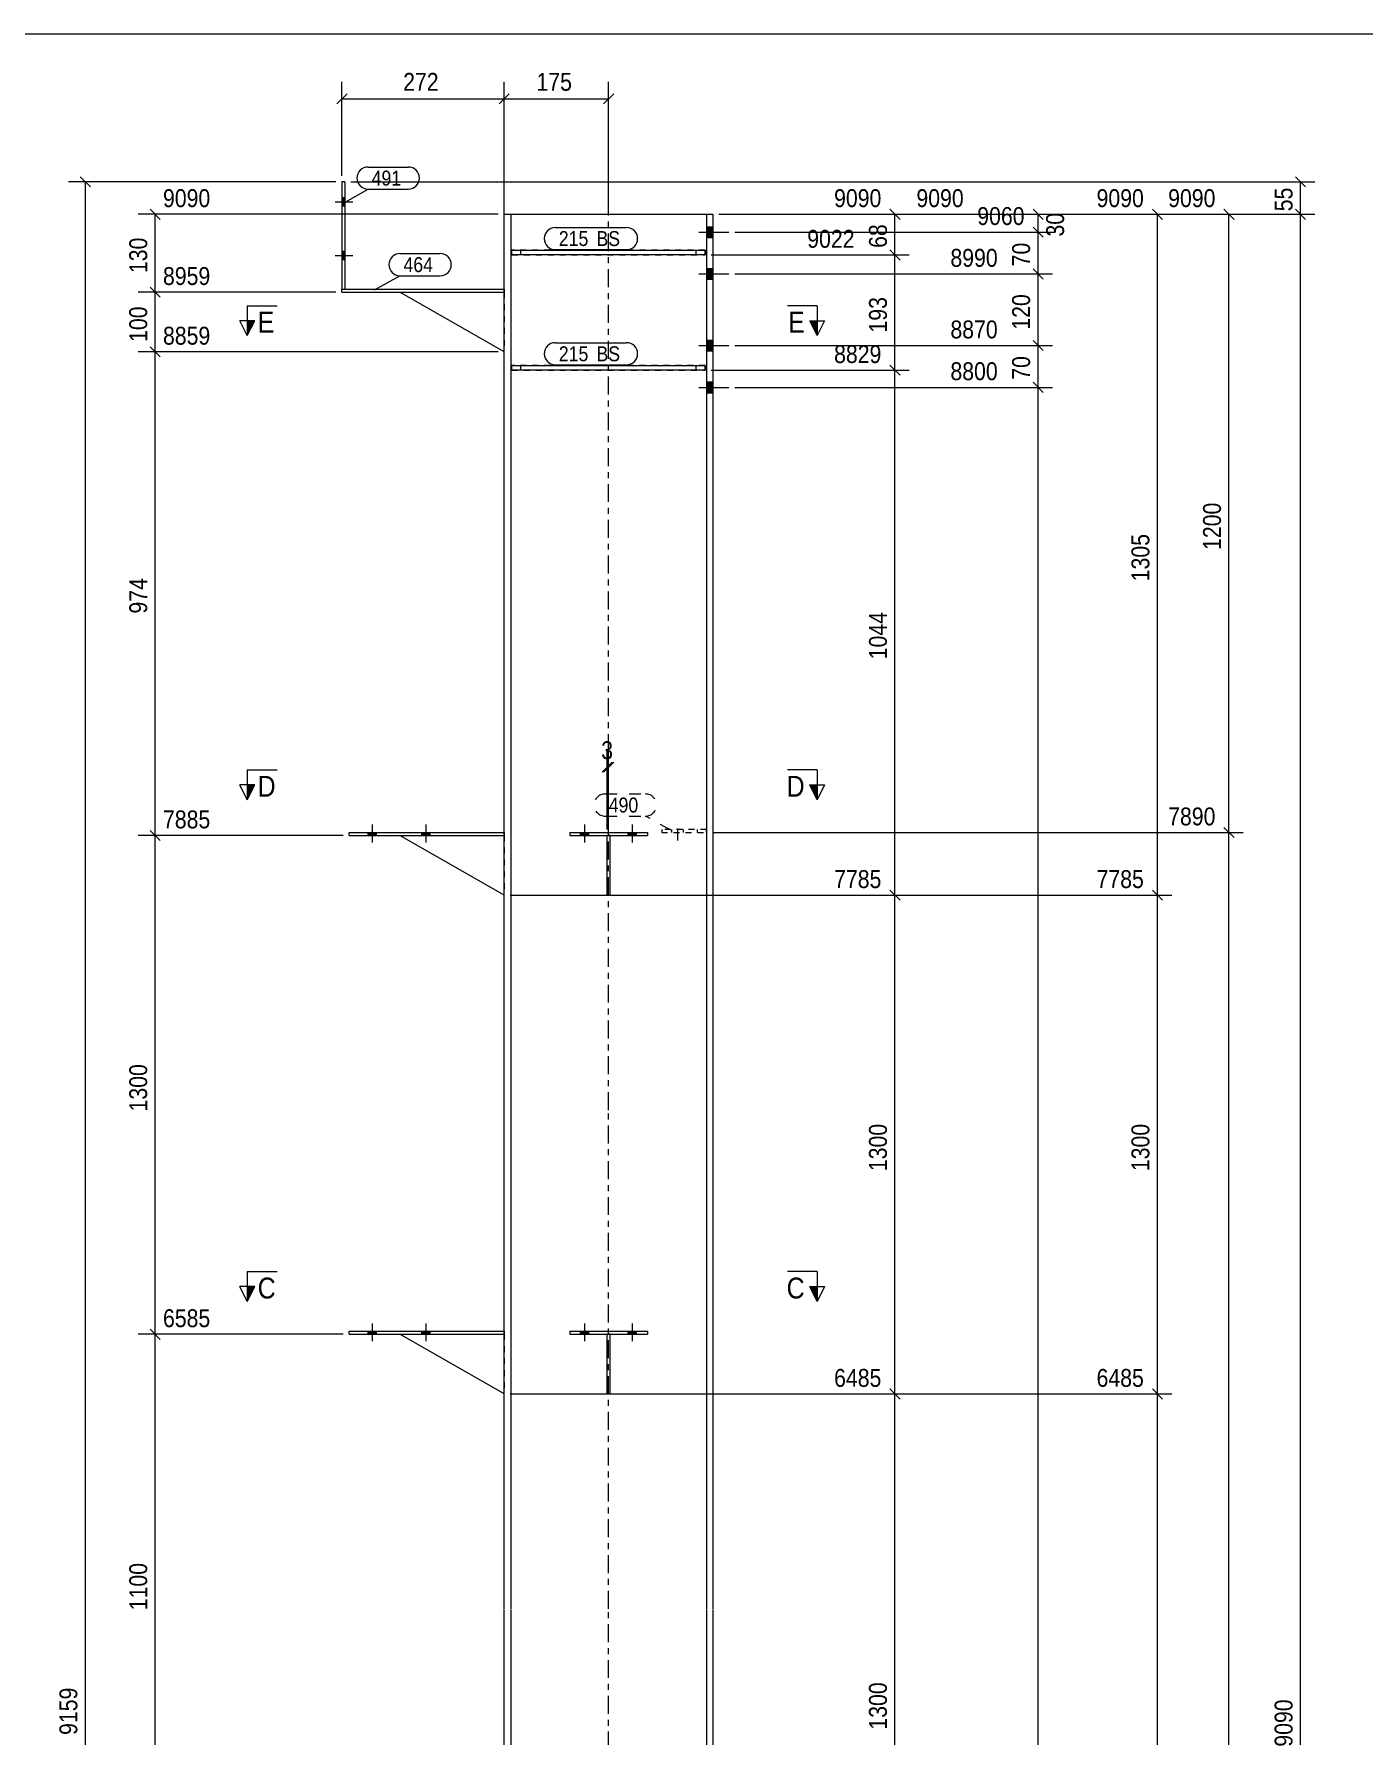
# Model space of a CAD drawing. Header units: millimetres. Extents: x 2 to 825, y 1 to 579.
# Drawn here: x 203 to 426, y 293.8 to 579 of the extents above; entities that cross this region are included whole.
import ezdxf

# ---------------------------------------------------------------- set-up
doc = ezdxf.new("R2010")
doc.units = ezdxf.units.MM
for name, pattern in [('XKITLINE00', [0]), ('XKITLINE01', [4, 1, -1, 1, -1]), ('XKITLINE02', [4, 2, -2]), ('XKITLINE03', [6, 3, -1, 1, -1])]:
    doc.linetypes.add(name, pattern=pattern)
for name, color, linetype, lineweight in [('Bolt', 3, 'Continuous', 0), ('Dimensions', 7, 'Continuous', 0), ('DrawingSheet', 5, 'Continuous', 0), ('Part', 2, 'Continuous', 0), ('PartMark', 7, 'Continuous', 0), ('Section', 6, 'Continuous', 0)]:
    doc.layers.add(name, color=color, linetype=linetype, lineweight=lineweight)
doc.styles.add('ARIAL', font='ARIAL.TTF')

# ---------------------------------------------------------------- blocks, each defined once
blk = doc.blocks.new('*A7')
at = {"layer": 'Bolt'}
for points in [[(316.83, 544.9), (315.73, 544.9), (315.73, 546.7), (316.83, 546.7)], [(316.83, 544.9), (315.73, 544.9), (315.73, 546.7), (316.83, 546.7)], [(316.83, 537.9), (315.73, 537.9), (315.73, 539.7), (316.83, 539.7)], [(316.83, 537.9), (315.73, 537.9), (315.73, 539.7), (316.83, 539.7)], [(316.83, 525.9), (315.73, 525.9), (315.73, 527.7), (316.83, 527.7)], [(316.83, 525.9), (315.73, 525.9), (315.73, 527.7), (316.83, 527.7)], [(316.83, 518.9), (315.73, 518.9), (315.73, 520.7), (316.83, 520.7)], [(316.83, 518.9), (315.73, 518.9), (315.73, 520.7), (316.83, 520.7)]]:
    blk.add_hatch(color=3, dxfattribs=at).paths.add_polyline_path(points, flags=17)
at = {"layer": 'Bolt', "color": 3, "linetype": 'XKITLINE00', "lineweight": 0}
for p, q in [((314.48, 545.8), (319.48, 545.8)), ((314.48, 545.8), (319.48, 545.8)), ((315.73, 546.7), (316.83, 546.7)), ((315.73, 546.7), (316.83, 546.7)), ((315.73, 544.9), (316.83, 544.9)), ((315.73, 544.9), (316.83, 544.9)), ((315.73, 539.7), (316.83, 539.7)), ((315.73, 539.7), (316.83, 539.7)), ((314.48, 538.8), (319.48, 538.8)), ((314.48, 538.8), (319.48, 538.8)), ((315.73, 537.9), (316.83, 537.9)), ((315.73, 537.9), (316.83, 537.9)), ((315.73, 527.7), (316.83, 527.7)), ((315.73, 527.7), (316.83, 527.7)), ((314.48, 526.8), (319.48, 526.8)), ((314.48, 526.8), (319.48, 526.8)), ((315.73, 525.9), (316.83, 525.9)), ((315.73, 525.9), (316.83, 525.9)), ((314.48, 519.8), (319.48, 519.8)), ((314.48, 519.8), (319.48, 519.8)), ((315.73, 520.7), (316.83, 520.7)), ((315.73, 520.7), (316.83, 520.7)), ((315.73, 518.9), (316.83, 518.9)), ((315.73, 518.9), (316.83, 518.9))]:
    blk.add_line(p, q, dxfattribs=at)
blk = doc.blocks.new('*A8')
at = {"layer": 'Bolt'}
for points in [[(296.03, 445.2), (296.03, 444.7), (294.63, 444.7), (294.63, 445.2)], [(296.03, 445.2), (296.03, 444.7), (294.63, 444.7), (294.63, 445.2)], [(304.03, 445.2), (304.03, 444.7), (302.63, 444.7), (302.63, 445.2)], [(304.03, 445.2), (304.03, 444.7), (302.63, 444.7), (302.63, 445.2)]]:
    blk.add_hatch(color=3, dxfattribs=at).paths.add_polyline_path(points, flags=17)
at = {"layer": 'Bolt', "color": 3, "linetype": 'XKITLINE00', "lineweight": 0}
for p, q in [((294.63, 444.7), (294.63, 445.2)), ((294.63, 444.7), (294.63, 445.2)), ((295.33, 443.54), (295.33, 446.54)), ((295.33, 443.54), (295.33, 446.54)), ((296.03, 444.7), (296.03, 445.2)), ((296.03, 444.7), (296.03, 445.2)), ((302.63, 444.7), (302.63, 445.2)), ((302.63, 444.7), (302.63, 445.2)), ((303.33, 443.54), (303.33, 446.54)), ((303.33, 443.54), (303.33, 446.54)), ((304.03, 444.7), (304.03, 445.2)), ((304.03, 444.7), (304.03, 445.2))]:
    blk.add_line(p, q, dxfattribs=at)
blk = doc.blocks.new('*A9')
at = {"layer": 'Bolt'}
for points in [[(296.03, 361.62), (296.03, 361.12), (294.63, 361.12), (294.63, 361.62)], [(296.03, 361.62), (296.03, 361.12), (294.63, 361.12), (294.63, 361.62)], [(304.03, 361.62), (304.03, 361.12), (302.63, 361.12), (302.63, 361.62)], [(304.03, 361.62), (304.03, 361.12), (302.63, 361.12), (302.63, 361.62)]]:
    blk.add_hatch(color=3, dxfattribs=at).paths.add_polyline_path(points, flags=17)
at = {"layer": 'Bolt', "color": 3, "linetype": 'XKITLINE00', "lineweight": 0}
for p, q in [((295.33, 359.96), (295.33, 362.96)), ((295.33, 359.96), (295.33, 362.96)), ((303.33, 359.96), (303.33, 362.96)), ((303.33, 359.96), (303.33, 362.96)), ((294.63, 361.12), (294.63, 361.62)), ((294.63, 361.12), (294.63, 361.62)), ((296.03, 361.12), (296.03, 361.62)), ((296.03, 361.12), (296.03, 361.62)), ((302.63, 361.12), (302.63, 361.62)), ((302.63, 361.12), (302.63, 361.62)), ((304.03, 361.12), (304.03, 361.62)), ((304.03, 361.12), (304.03, 361.62))]:
    blk.add_line(p, q, dxfattribs=at)
blk = doc.blocks.new('*A12')
at = {"layer": 'Bolt'}
for points in [[(254.63, 551.55), (255.13, 551.55), (255.13, 550.15), (254.63, 550.15)], [(254.63, 551.55), (255.13, 551.55), (255.13, 550.15), (254.63, 550.15)], [(254.63, 542.55), (255.13, 542.55), (255.13, 541.15), (254.63, 541.15)], [(254.63, 542.55), (255.13, 542.55), (255.13, 541.15), (254.63, 541.15)]]:
    blk.add_hatch(color=3, dxfattribs=at).paths.add_polyline_path(points, flags=17)
at = {"layer": 'Bolt', "color": 3, "linetype": 'XKITLINE00', "lineweight": 0}
for p, q in [((256.47, 550.85), (253.47, 550.85)), ((256.47, 550.85), (253.47, 550.85)), ((255.13, 551.55), (254.63, 551.55)), ((255.13, 551.55), (254.63, 551.55)), ((255.13, 550.15), (254.63, 550.15)), ((255.13, 550.15), (254.63, 550.15)), ((256.47, 541.85), (253.47, 541.85)), ((256.47, 541.85), (253.47, 541.85)), ((255.13, 542.55), (254.63, 542.55)), ((255.13, 542.55), (254.63, 542.55)), ((255.13, 541.15), (254.63, 541.15)), ((255.13, 541.15), (254.63, 541.15))]:
    blk.add_line(p, q, dxfattribs=at)
blk = doc.blocks.new('*A14')
at = {"layer": 'Bolt'}
for points in [[(259.03, 361.12), (259.03, 361.62), (260.43, 361.62), (260.43, 361.12)], [(259.03, 361.12), (259.03, 361.62), (260.43, 361.62), (260.43, 361.12)], [(268.03, 361.12), (268.03, 361.62), (269.43, 361.62), (269.43, 361.12)], [(268.03, 361.12), (268.03, 361.62), (269.43, 361.62), (269.43, 361.12)]]:
    blk.add_hatch(color=3, dxfattribs=at).paths.add_polyline_path(points, flags=17)
at = {"layer": 'Bolt', "color": 3, "linetype": 'XKITLINE00', "lineweight": 0}
for p, q in [((259.73, 359.96), (259.73, 362.96)), ((259.73, 359.96), (259.73, 362.96)), ((268.73, 359.96), (268.73, 362.96)), ((268.73, 359.96), (268.73, 362.96)), ((259.03, 361.12), (259.03, 361.62)), ((259.03, 361.12), (259.03, 361.62)), ((260.43, 361.12), (260.43, 361.62)), ((260.43, 361.12), (260.43, 361.62)), ((268.03, 361.12), (268.03, 361.62)), ((268.03, 361.12), (268.03, 361.62)), ((269.43, 361.12), (269.43, 361.62)), ((269.43, 361.12), (269.43, 361.62))]:
    blk.add_line(p, q, dxfattribs=at)
blk = doc.blocks.new('*A15')
at = {"layer": 'Bolt', "color": 3, "linetype": 'XKITLINE02', "lineweight": 0}
for p, q in [((309.95, 445.2), (309.95, 445.7)), ((310.93, 443.85), (310.93, 446.85)), ((311.91, 445.2), (311.91, 445.7))]:
    blk.add_line(p, q, dxfattribs=at)
blk = doc.blocks.new('*A16')
at = {"layer": 'Bolt'}
for points in [[(259.03, 444.7), (259.03, 445.2), (260.43, 445.2), (260.43, 444.7)], [(259.03, 444.7), (259.03, 445.2), (260.43, 445.2), (260.43, 444.7)], [(268.03, 444.7), (268.03, 445.2), (269.43, 445.2), (269.43, 444.7)], [(268.03, 444.7), (268.03, 445.2), (269.43, 445.2), (269.43, 444.7)]]:
    blk.add_hatch(color=3, dxfattribs=at).paths.add_polyline_path(points, flags=17)
at = {"layer": 'Bolt', "color": 3, "linetype": 'XKITLINE00', "lineweight": 0}
for p, q in [((259.03, 444.7), (259.03, 445.2)), ((259.03, 444.7), (259.03, 445.2)), ((259.73, 443.54), (259.73, 446.54)), ((259.73, 443.54), (259.73, 446.54)), ((260.43, 444.7), (260.43, 445.2)), ((260.43, 444.7), (260.43, 445.2)), ((268.03, 444.7), (268.03, 445.2)), ((268.03, 444.7), (268.03, 445.2)), ((268.73, 443.54), (268.73, 446.54)), ((268.73, 443.54), (268.73, 446.54)), ((269.43, 444.7), (269.43, 445.2)), ((269.43, 444.7), (269.43, 445.2))]:
    blk.add_line(p, q, dxfattribs=at)
blk = doc.blocks.new('*A18')
at = {"layer": 'Part', "color": 7, "linetype": 'XKITLINE03', "lineweight": 0}
for p, q in [((299.33, 482.6), (299.33, 558.8)), ((299.33, 398.7), (299.33, 482.5)), ((299.33, 315.12), (299.33, 398.6)), ((299.33, 81.54), (299.33, 315.02))]:
    blk.add_line(p, q, dxfattribs=at)
at = {"layer": 'Part', "color": 2, "linetype": 'XKITLINE00', "lineweight": 0}
for p, q in [((281.83, 482.6), (281.83, 548.8)), ((281.83, 548.8), (316.83, 548.8)), ((282.93, 548.8), (282.93, 482.6)), ((315.73, 548.8), (315.73, 482.6)), ((316.83, 548.8), (316.83, 482.6)), ((281.83, 398.7), (281.83, 482.5)), ((282.93, 482.5), (282.93, 398.7)), ((315.73, 482.5), (315.73, 398.7)), ((316.83, 482.5), (316.83, 398.7)), ((281.83, 315.12), (281.83, 398.6)), ((282.93, 398.6), (282.93, 315.12)), ((315.73, 398.6), (315.73, 315.12)), ((316.83, 398.6), (316.83, 315.12)), ((281.83, 81.54), (281.83, 315.02)), ((282.93, 315.02), (282.93, 81.54)), ((315.73, 315.02), (315.73, 81.54)), ((316.83, 315.02), (316.83, 81.54))]:
    blk.add_line(p, q, dxfattribs=at)
blk = doc.blocks.new('*A19')
at = {"layer": 'Part', "color": 2, "linetype": 'XKITLINE00', "lineweight": 0}
for p, q in [((299.08, 434.7), (299.08, 444.7)), ((299.58, 434.7), (299.58, 444.7)), ((299.08, 434.7), (299.58, 434.7))]:
    blk.add_line(p, q, dxfattribs=at)
at = {"layer": 'Part', "color": 7, "linetype": 'XKITLINE01', "lineweight": 0}
for p, q in [((299.08, 444.7), (299.58, 444.7)), ((299.58, 444.7), (299.08, 444.7))]:
    blk.add_line(p, q, dxfattribs=at)
blk = doc.blocks.new('*A20')
at = {"layer": 'Part', "color": 2, "linetype": 'XKITLINE00', "lineweight": 0}
for p, q in [((292.83, 445.2), (305.83, 445.2)), ((292.83, 445.2), (292.83, 444.7)), ((305.83, 445.2), (305.83, 444.7)), ((292.83, 444.7), (305.83, 444.7))]:
    blk.add_line(p, q, dxfattribs=at)
blk = doc.blocks.new('*A21')
at = {"layer": 'Part', "color": 2, "linetype": 'XKITLINE00', "lineweight": 0}
for p, q in [((299.08, 351.12), (299.08, 361.12)), ((299.58, 351.12), (299.58, 361.12)), ((299.08, 351.12), (299.58, 351.12))]:
    blk.add_line(p, q, dxfattribs=at)
at = {"layer": 'Part', "color": 7, "linetype": 'XKITLINE01', "lineweight": 0}
for p, q in [((299.08, 361.12), (299.58, 361.12)), ((299.58, 361.12), (299.08, 361.12))]:
    blk.add_line(p, q, dxfattribs=at)
blk = doc.blocks.new('*A22')
at = {"layer": 'Part', "color": 2, "linetype": 'XKITLINE00', "lineweight": 0}
for p, q in [((292.83, 361.62), (305.83, 361.62)), ((292.83, 361.62), (292.83, 361.12)), ((292.83, 361.12), (305.83, 361.12)), ((305.83, 361.62), (305.83, 361.12))]:
    blk.add_line(p, q, dxfattribs=at)
blk = doc.blocks.new('*A27')
at = {"layer": 'Part', "color": 2, "linetype": 'XKITLINE00', "lineweight": 0}
for p, q in [((254.63, 554.25), (254.63, 536.25)), ((255.13, 554.25), (254.63, 554.25)), ((255.13, 554.25), (255.13, 536.25)), ((254.63, 536.25), (255.13, 536.25))]:
    blk.add_line(p, q, dxfattribs=at)
blk = doc.blocks.new('*A30')
at = {"layer": 'Part', "color": 2, "linetype": 'XKITLINE00', "lineweight": 0}
blk.add_line((281.83, 351.12), (264.33, 361.12), dxfattribs=at)
at = {"layer": 'Part', "color": 7, "linetype": 'XKITLINE01', "lineweight": 0}
for p, q in [((264.33, 361.12), (281.83, 361.12)), ((281.83, 361.12), (281.83, 351.12))]:
    blk.add_line(p, q, dxfattribs=at)
blk = doc.blocks.new('*A31')
at = {"layer": 'Part', "color": 2, "linetype": 'XKITLINE00', "lineweight": 0}
for p, q in [((255.83, 361.12), (255.83, 361.62)), ((255.83, 361.62), (281.83, 361.62)), ((255.83, 361.12), (281.83, 361.12))]:
    blk.add_line(p, q, dxfattribs=at)
at = {"layer": 'Part', "color": 7, "linetype": 'XKITLINE01', "lineweight": 0}
blk.add_line((281.83, 361.62), (281.83, 361.12), dxfattribs=at)
blk = doc.blocks.new('*A32')
at = {"layer": 'Part', "color": 2, "linetype": 'XKITLINE00', "lineweight": 0}
blk.add_line((281.83, 525.75), (264.33, 535.75), dxfattribs=at)
at = {"layer": 'Part', "color": 7, "linetype": 'XKITLINE01', "lineweight": 0}
for p, q in [((264.33, 535.75), (281.83, 535.75)), ((281.83, 535.75), (281.83, 525.75))]:
    blk.add_line(p, q, dxfattribs=at)
blk = doc.blocks.new('*A33')
at = {"layer": 'Part', "color": 2, "linetype": 'XKITLINE00', "lineweight": 0}
for p, q in [((254.63, 535.75), (254.63, 536.25)), ((254.63, 536.25), (281.83, 536.25)), ((254.63, 535.75), (281.83, 535.75))]:
    blk.add_line(p, q, dxfattribs=at)
at = {"layer": 'Part', "color": 7, "linetype": 'XKITLINE01', "lineweight": 0}
blk.add_line((281.83, 536.25), (281.83, 535.75), dxfattribs=at)
blk = doc.blocks.new('*A34')
at = {"layer": 'Part', "color": 7, "linetype": 'XKITLINE01', "lineweight": 0}
for p, q in [((315.73, 445.7), (308.23, 445.7)), ((308.23, 445.7), (308.23, 445.2)), ((308.23, 445.2), (315.73, 445.2)), ((314.23, 445.2), (314.23, 445.7)), ((315.73, 445.2), (315.73, 445.7))]:
    blk.add_line(p, q, dxfattribs=at)
blk = doc.blocks.new('*A35')
at = {"layer": 'Part', "color": 2, "linetype": 'XKITLINE00', "lineweight": 0}
for p, q in [((255.83, 444.7), (255.83, 445.2)), ((255.83, 445.2), (281.83, 445.2)), ((255.83, 444.7), (281.83, 444.7))]:
    blk.add_line(p, q, dxfattribs=at)
at = {"layer": 'Part', "color": 7, "linetype": 'XKITLINE01', "lineweight": 0}
blk.add_line((281.83, 445.2), (281.83, 444.7), dxfattribs=at)
blk = doc.blocks.new('*A36')
at = {"layer": 'Part', "color": 2, "linetype": 'XKITLINE00', "lineweight": 0}
blk.add_line((281.83, 434.7), (264.33, 444.7), dxfattribs=at)
at = {"layer": 'Part', "color": 7, "linetype": 'XKITLINE01', "lineweight": 0}
for p, q in [((264.33, 444.7), (281.83, 444.7)), ((281.83, 444.7), (281.83, 434.7))]:
    blk.add_line(p, q, dxfattribs=at)
blk = doc.blocks.new('*A41')
at = {"layer": 'Part', "color": 7, "linetype": 'XKITLINE01', "lineweight": 0}
for p, q in [((315.53, 542.78), (283.13, 542.78)), ((283.13, 541.98), (283.13, 542.78)), ((283.13, 541.98), (315.53, 541.98)), ((284.63, 541.98), (284.63, 542.78)), ((314.03, 541.98), (314.03, 542.78)), ((315.53, 541.98), (315.53, 542.78))]:
    blk.add_line(p, q, dxfattribs=at)
blk = doc.blocks.new('*A42')
at = {"layer": 'Part', "color": 7, "linetype": 'XKITLINE01', "lineweight": 0}
for p, q in [((315.53, 523.47), (283.13, 523.47)), ((283.13, 522.67), (283.13, 523.47)), ((283.13, 522.67), (315.53, 522.67)), ((284.63, 522.67), (284.63, 523.47)), ((314.03, 522.67), (314.03, 523.47)), ((315.53, 522.67), (315.53, 523.47))]:
    blk.add_line(p, q, dxfattribs=at)
blk = doc.blocks.new('*A43')
at = {"layer": 'Part', "color": 2, "linetype": 'XKITLINE00', "lineweight": 0}
for p, q in [((283.13, 522.67), (283.13, 523.47)), ((283.13, 523.47), (315.53, 523.47)), ((315.53, 522.67), (283.13, 522.67)), ((315.53, 523.47), (315.53, 522.67))]:
    blk.add_line(p, q, dxfattribs=at)
at = {"layer": 'Part', "color": 7, "linetype": 'XKITLINE01', "lineweight": 0}
for p, q in [((284.63, 522.67), (284.63, 523.47)), ((314.03, 522.67), (314.03, 523.47))]:
    blk.add_line(p, q, dxfattribs=at)
blk = doc.blocks.new('*A45')
at = {"layer": 'Part', "color": 2, "linetype": 'XKITLINE00', "lineweight": 0}
for p, q in [((283.13, 541.98), (283.13, 542.78)), ((283.13, 542.78), (315.53, 542.78)), ((315.53, 541.98), (283.13, 541.98)), ((315.53, 542.78), (315.53, 541.98))]:
    blk.add_line(p, q, dxfattribs=at)
at = {"layer": 'Part', "color": 7, "linetype": 'XKITLINE01', "lineweight": 0}
for p, q in [((284.63, 541.98), (284.63, 542.78)), ((314.03, 541.98), (314.03, 542.78))]:
    blk.add_line(p, q, dxfattribs=at)
blk = doc.blocks.new('*A114')
at = {"layer": 'DrawingSheet', "color": 5, "linetype": 'XKITLINE00', "lineweight": 0}
blk.add_line((825, 579), (5, 579), dxfattribs=at)
blk = doc.blocks.new('*A122')
at = {"layer": 'Dimensions', "color": 7, "linetype": 'XKITLINE00', "lineweight": 0}
for p, q in [((253.63, 554.25), (208.77, 554.25)), ((210.77, 555.1), (212.46, 553.4)), ((211.62, 42.64), (211.62, 554.25))]:
    blk.add_line(p, q, dxfattribs=at)
at = {"layer": 'Dimensions', "color": 3}
blk.add_point((211.62, 554.25), dxfattribs=at)
at = {"layer": 'Dimensions', "color": 3, "style": 'ARIAL', "width": 0.85}
blk.add_text('9159', height=3, rotation=90.0002, dxfattribs=at).set_placement((210.27, 293.99))
blk = doc.blocks.new('*A126')
at = {"layer": 'PartMark', "color": 7, "linetype": 'XKITLINE00', "lineweight": 0}
for p, q in [((290.38, 546.58), (302.34, 546.58)), ((290.38, 542.88), (302.34, 542.88))]:
    blk.add_line(p, q, dxfattribs=at)
for centre, start, end in [((290.38, 544.73), 90, 270), ((302.34, 544.73), 270, 90)]:
    blk.add_arc(centre, 1.85, start, end, dxfattribs=at)
at = {"layer": 'PartMark', "color": 3, "style": 'ARIAL', "width": 0.85}
for s, p in [('215', (290.98, 543.48)), ('BS', (297.29, 543.48))]:
    blk.add_text(s, height=2.5, dxfattribs=at).set_placement(p)
blk = doc.blocks.new('*A127')
at = {"layer": 'PartMark', "color": 7, "linetype": 'XKITLINE00', "lineweight": 0}
for p, q in [((290.38, 527.27), (302.34, 527.27)), ((290.38, 523.57), (302.34, 523.57))]:
    blk.add_line(p, q, dxfattribs=at)
for centre, start, end in [((290.38, 525.42), 90, 270), ((302.34, 525.42), 270, 90)]:
    blk.add_arc(centre, 1.85, start, end, dxfattribs=at)
at = {"layer": 'PartMark', "color": 3, "style": 'ARIAL', "width": 0.85}
for s, p in [('215', (290.98, 524.17)), ('BS', (297.29, 524.17))]:
    blk.add_text(s, height=2.5, dxfattribs=at).set_placement(p)
blk = doc.blocks.new('*A131')
at = {"layer": 'Section'}
for points in [[(240.01, 530.97), (238.76, 528.47), (238.76, 530.97)], [(334.3, 530.97), (334.3, 528.47), (333.05, 530.97)]]:
    blk.add_hatch(color=3, dxfattribs=at).paths.add_polyline_path(points, flags=17)
at = {"layer": 'Section', "color": 1, "linetype": 'XKITLINE00', "lineweight": 0}
for p, q in [((238.76, 533.47), (243.76, 533.47)), ((238.76, 533.47), (238.76, 528.47)), ((334.3, 533.47), (329.3, 533.47)), ((334.3, 533.47), (334.3, 528.47))]:
    blk.add_line(p, q, dxfattribs=at)
at = {"layer": 'Section', "color": 3, "linetype": 'XKITLINE00', "lineweight": 0}
for p, q in [((238.76, 528.47), (237.51, 530.97)), ((240.01, 530.97), (237.51, 530.97)), ((238.76, 528.47), (240.01, 530.97)), ((333.05, 530.97), (335.55, 530.97)), ((334.3, 528.47), (333.05, 530.97)), ((335.55, 530.97), (334.3, 528.47))]:
    blk.add_line(p, q, dxfattribs=at)
at = {"layer": 'Section', "color": 7, "style": 'ARIAL', "width": 0.85}
for p in [(240.51, 528.97), (329.43, 528.97)]:
    blk.add_text('E', height=3.5, dxfattribs=at).set_placement(p)
blk = doc.blocks.new('*A132')
at = {"layer": 'Section'}
for points in [[(240.01, 453.2), (238.76, 450.7), (238.76, 453.2)], [(334.3, 453.2), (334.3, 450.7), (333.05, 453.2)]]:
    blk.add_hatch(color=3, dxfattribs=at).paths.add_polyline_path(points, flags=17)
at = {"layer": 'Section', "color": 1, "linetype": 'XKITLINE00', "lineweight": 0}
for p, q in [((238.76, 455.7), (243.76, 455.7)), ((238.76, 455.7), (238.76, 450.7)), ((334.3, 455.7), (329.3, 455.7)), ((334.3, 455.7), (334.3, 450.7))]:
    blk.add_line(p, q, dxfattribs=at)
at = {"layer": 'Section', "color": 3, "linetype": 'XKITLINE00', "lineweight": 0}
for p, q in [((238.76, 450.7), (237.51, 453.2)), ((240.01, 453.2), (237.51, 453.2)), ((238.76, 450.7), (240.01, 453.2)), ((333.05, 453.2), (335.55, 453.2)), ((334.3, 450.7), (333.05, 453.2)), ((335.55, 453.2), (334.3, 450.7))]:
    blk.add_line(p, q, dxfattribs=at)
at = {"layer": 'Section', "color": 7, "style": 'ARIAL', "width": 0.85}
for p in [(240.51, 451.2), (329.18, 451.2)]:
    blk.add_text('D', height=3.5, dxfattribs=at).set_placement(p)
blk = doc.blocks.new('*A133')
at = {"layer": 'Section'}
for points in [[(240.01, 369.12), (238.76, 366.62), (238.76, 369.12)], [(334.3, 369.12), (334.3, 366.62), (333.05, 369.12)]]:
    blk.add_hatch(color=3, dxfattribs=at).paths.add_polyline_path(points, flags=17)
at = {"layer": 'Section', "color": 1, "linetype": 'XKITLINE00', "lineweight": 0}
for p, q in [((238.76, 371.62), (243.76, 371.62)), ((238.76, 371.62), (238.76, 366.62)), ((334.3, 371.62), (329.3, 371.62)), ((334.3, 371.62), (334.3, 366.62))]:
    blk.add_line(p, q, dxfattribs=at)
at = {"layer": 'Section', "color": 3, "linetype": 'XKITLINE00', "lineweight": 0}
for p, q in [((238.76, 366.62), (237.51, 369.12)), ((240.01, 369.12), (237.51, 369.12)), ((238.76, 366.62), (240.01, 369.12)), ((333.05, 369.12), (335.55, 369.12)), ((334.3, 366.62), (333.05, 369.12)), ((335.55, 369.12), (334.3, 366.62))]:
    blk.add_line(p, q, dxfattribs=at)
at = {"layer": 'Section', "color": 7, "style": 'ARIAL', "width": 0.85}
for p in [(240.51, 367.12), (329.18, 367.12)]:
    blk.add_text('C', height=3.5, dxfattribs=at).set_placement(p)
blk = doc.blocks.new('*A135')
at = {"layer": 'Dimensions', "color": 7, "linetype": 'XKITLINE00', "lineweight": 0}
for p, q in [((254.63, 555.25), (254.63, 570.99)), ((281.83, 547.34), (281.83, 570.99)), ((255.48, 568.99), (253.78, 567.29)), ((254.63, 568.14), (281.83, 568.14)), ((282.68, 568.99), (280.98, 567.29))]:
    blk.add_line(p, q, dxfattribs=at)
at = {"layer": 'Dimensions', "color": 3}
for p in [(254.63, 568.14), (281.83, 568.14)]:
    blk.add_point(p, dxfattribs=at)
at = {"layer": 'Dimensions', "color": 3, "style": 'ARIAL', "width": 0.85}
blk.add_text('272', height=3, dxfattribs=at).set_placement((264.89, 569.49))
blk = doc.blocks.new('*A136')
at = {"layer": 'Dimensions', "color": 7, "linetype": 'XKITLINE00', "lineweight": 0}
for p, q in [((281.83, 547.34), (281.83, 570.99)), ((299.33, 549.8), (299.33, 570.99)), ((282.68, 568.99), (280.98, 567.29)), ((281.83, 568.14), (299.33, 568.14)), ((300.18, 568.99), (298.48, 567.29))]:
    blk.add_line(p, q, dxfattribs=at)
at = {"layer": 'Dimensions', "color": 3}
for p in [(281.83, 568.14), (299.33, 568.14)]:
    blk.add_point(p, dxfattribs=at)
at = {"layer": 'Dimensions', "color": 3, "style": 'ARIAL', "width": 0.85}
blk.add_text('175', height=3, dxfattribs=at).set_placement((287.24, 569.49))
blk = doc.blocks.new('*A137')
at = {"layer": 'Dimensions', "color": 7, "linetype": 'XKITLINE00', "lineweight": 0}
for p, q in [((317.83, 548.8), (417.73, 548.8)), ((414.48, 549.65), (416.18, 547.95)), ((415.33, 44.14), (415.33, 548.8))]:
    blk.add_line(p, q, dxfattribs=at)
at = {"layer": 'Dimensions', "color": 3}
blk.add_point((415.33, 548.8), dxfattribs=at)
at = {"layer": 'Dimensions', "color": 3, "style": 'ARIAL', "width": 0.85}
blk.add_text('9090', height=3, rotation=90.0002, dxfattribs=at).set_placement((413.98, 292.02))
blk = doc.blocks.new('*A138')
at = {"layer": 'Dimensions', "color": 7, "linetype": 'XKITLINE00', "lineweight": 0}
for p, q in [((256.13, 554.25), (417.73, 554.25)), ((414.48, 555.1), (416.18, 553.4)), ((415.33, 548.8), (415.33, 554.25)), ((317.83, 548.8), (417.73, 548.8)), ((414.48, 549.65), (416.18, 547.95))]:
    blk.add_line(p, q, dxfattribs=at)
at = {"layer": 'Dimensions', "color": 3}
for p in [(415.33, 554.25), (415.33, 548.8)]:
    blk.add_point(p, dxfattribs=at)
at = {"layer": 'Dimensions', "color": 3, "style": 'ARIAL', "width": 0.85}
blk.add_text('55', height=3, rotation=90.0002, dxfattribs=at).set_placement((413.98, 549.3))
blk = doc.blocks.new('*A139')
at = {"layer": 'Dimensions', "color": 7, "linetype": 'XKITLINE00', "lineweight": 0}
for p, q in [((316.73, 445.2), (405.73, 445.2)), ((402.48, 446.05), (404.18, 444.35)), ((403.33, 44.14), (403.33, 445.2))]:
    blk.add_line(p, q, dxfattribs=at)
at = {"layer": 'Dimensions', "color": 3}
blk.add_point((403.33, 445.2), dxfattribs=at)
at = {"layer": 'Dimensions', "color": 3, "style": 'ARIAL', "width": 0.85}
blk.add_text('7890', height=3, dxfattribs=at).set_placement((393.13, 446.4))
blk = doc.blocks.new('*A140')
at = {"layer": 'Dimensions', "color": 7, "linetype": 'XKITLINE00', "lineweight": 0}
for p, q in [((317.83, 548.8), (405.73, 548.8)), ((402.48, 549.65), (404.18, 547.95)), ((403.33, 445.2), (403.33, 548.8)), ((316.73, 445.2), (405.73, 445.2)), ((402.48, 446.05), (404.18, 444.35))]:
    blk.add_line(p, q, dxfattribs=at)
at = {"layer": 'Dimensions', "color": 3}
for p in [(403.33, 548.8), (403.33, 445.2)]:
    blk.add_point(p, dxfattribs=at)
at = {"layer": 'Dimensions', "color": 3, "style": 'ARIAL', "width": 0.85}
blk.add_text('9090', height=3, dxfattribs=at).set_placement((393.13, 550))
blk.add_text('1200', height=3, rotation=90.0002, dxfattribs=at).set_placement((401.98, 492.55))
blk = doc.blocks.new('*A141')
at = {"layer": 'Dimensions', "color": 7, "linetype": 'XKITLINE00', "lineweight": 0}
for p, q in [((282.83, 351.12), (393.73, 351.12)), ((390.48, 351.97), (392.18, 350.27)), ((391.33, 44.14), (391.33, 351.12))]:
    blk.add_line(p, q, dxfattribs=at)
at = {"layer": 'Dimensions', "color": 3}
blk.add_point((391.33, 351.12), dxfattribs=at)
at = {"layer": 'Dimensions', "color": 3, "style": 'ARIAL', "width": 0.85}
blk.add_text('6485', height=3, dxfattribs=at).set_placement((381.13, 352.32))
blk = doc.blocks.new('*A142')
at = {"layer": 'Dimensions', "color": 7, "linetype": 'XKITLINE00', "lineweight": 0}
for p, q in [((282.83, 434.7), (393.73, 434.7)), ((390.48, 435.55), (392.18, 433.85)), ((391.33, 351.12), (391.33, 434.7)), ((282.83, 351.12), (393.73, 351.12)), ((390.48, 351.97), (392.18, 350.27))]:
    blk.add_line(p, q, dxfattribs=at)
at = {"layer": 'Dimensions', "color": 3}
for p in [(391.33, 434.7), (391.33, 351.12)]:
    blk.add_point(p, dxfattribs=at)
at = {"layer": 'Dimensions', "color": 3, "style": 'ARIAL', "width": 0.85}
blk.add_text('7785', height=3, dxfattribs=at).set_placement((381.13, 435.9))
blk.add_text('1300', height=3, rotation=90.0002, dxfattribs=at).set_placement((389.98, 388.46))
blk = doc.blocks.new('*A143')
at = {"layer": 'Dimensions', "color": 7, "linetype": 'XKITLINE00', "lineweight": 0}
for p, q in [((317.83, 548.8), (393.73, 548.8)), ((390.48, 549.65), (392.18, 547.95)), ((391.33, 434.7), (391.33, 548.8)), ((282.83, 434.7), (393.73, 434.7)), ((390.48, 435.55), (392.18, 433.85))]:
    blk.add_line(p, q, dxfattribs=at)
at = {"layer": 'Dimensions', "color": 3}
for p in [(391.33, 548.8), (391.33, 434.7)]:
    blk.add_point(p, dxfattribs=at)
at = {"layer": 'Dimensions', "color": 3, "style": 'ARIAL', "width": 0.85}
blk.add_text('9090', height=3, dxfattribs=at).set_placement((381.13, 550))
blk.add_text('1305', height=3, rotation=90.0002, dxfattribs=at).set_placement((389.98, 487.3))
blk = doc.blocks.new('*A144')
at = {"layer": 'Dimensions', "color": 7, "linetype": 'XKITLINE00', "lineweight": 0}
for p, q in [((320.48, 519.8), (373.73, 519.8)), ((370.48, 520.65), (372.18, 518.95)), ((371.33, 44.14), (371.33, 519.8))]:
    blk.add_line(p, q, dxfattribs=at)
at = {"layer": 'Dimensions', "color": 3}
blk.add_point((371.33, 519.8), dxfattribs=at)
at = {"layer": 'Dimensions', "color": 3, "style": 'ARIAL', "width": 0.85}
blk.add_text('8800', height=3, dxfattribs=at).set_placement((356.63, 521))
blk = doc.blocks.new('*A145')
at = {"layer": 'Dimensions', "color": 7, "linetype": 'XKITLINE00', "lineweight": 0}
for p, q in [((370.48, 527.65), (372.18, 525.95)), ((320.48, 526.8), (373.73, 526.8)), ((371.33, 519.8), (371.33, 526.8)), ((320.48, 519.8), (373.73, 519.8)), ((370.48, 520.65), (372.18, 518.95))]:
    blk.add_line(p, q, dxfattribs=at)
at = {"layer": 'Dimensions', "color": 3}
for p in [(371.33, 526.8), (371.33, 519.8)]:
    blk.add_point(p, dxfattribs=at)
at = {"layer": 'Dimensions', "color": 3, "style": 'ARIAL', "width": 0.85}
blk.add_text('8870', height=3, dxfattribs=at).set_placement((356.63, 528))
blk.add_text('70', height=3, rotation=90.0002, dxfattribs=at).set_placement((369.98, 521.07))
blk = doc.blocks.new('*A146')
at = {"layer": 'Dimensions', "color": 7, "linetype": 'XKITLINE00', "lineweight": 0}
for p, q in [((370.48, 539.65), (372.18, 537.95)), ((320.48, 538.8), (373.73, 538.8)), ((371.33, 526.8), (371.33, 538.8)), ((370.48, 527.65), (372.18, 525.95)), ((320.48, 526.8), (373.73, 526.8))]:
    blk.add_line(p, q, dxfattribs=at)
at = {"layer": 'Dimensions', "color": 3}
for p in [(371.33, 538.8), (371.33, 526.8)]:
    blk.add_point(p, dxfattribs=at)
at = {"layer": 'Dimensions', "color": 3, "style": 'ARIAL', "width": 0.85}
blk.add_text('8990', height=3, dxfattribs=at).set_placement((356.63, 540))
blk.add_text('120', height=3, rotation=90.0002, dxfattribs=at).set_placement((369.98, 529.46))
blk = doc.blocks.new('*A147')
at = {"layer": 'Dimensions', "color": 7, "linetype": 'XKITLINE00', "lineweight": 0}
for p, q in [((320.48, 545.8), (373.73, 545.8)), ((370.48, 546.65), (372.18, 544.95)), ((371.33, 538.8), (371.33, 545.8)), ((370.48, 539.65), (372.18, 537.95)), ((320.48, 538.8), (373.73, 538.8))]:
    blk.add_line(p, q, dxfattribs=at)
at = {"layer": 'Dimensions', "color": 3}
for p in [(371.33, 545.8), (371.33, 538.8)]:
    blk.add_point(p, dxfattribs=at)
at = {"layer": 'Dimensions', "color": 3, "style": 'ARIAL', "width": 0.85}
blk.add_text('9060', height=3, dxfattribs=at).set_placement((361.13, 547))
blk.add_text('70', height=3, rotation=90.0002, dxfattribs=at).set_placement((369.98, 540.07))
blk = doc.blocks.new('*A148')
at = {"layer": 'Dimensions', "color": 7, "linetype": 'XKITLINE00', "lineweight": 0}
for p, q in [((317.83, 548.8), (374.18, 548.8)), ((370.48, 549.65), (372.18, 547.95)), ((371.33, 545.8), (371.33, 548.8)), ((320.48, 545.8), (374.18, 545.8)), ((370.48, 546.65), (372.18, 544.95))]:
    blk.add_line(p, q, dxfattribs=at)
at = {"layer": 'Dimensions', "color": 3}
for p in [(371.33, 548.8), (371.33, 545.8)]:
    blk.add_point(p, dxfattribs=at)
at = {"layer": 'Dimensions', "color": 3, "style": 'ARIAL', "width": 0.85}
blk.add_text('9090', height=3, dxfattribs=at).set_placement((350.93, 550))
blk.add_text('30', height=3, rotation=90.0002, dxfattribs=at).set_placement((375.68, 545.07))
blk = doc.blocks.new('*A151')
at = {"layer": 'Dimensions', "color": 7, "linetype": 'XKITLINE00', "lineweight": 0}
for p, q in [((254.83, 361.12), (220.48, 361.12)), ((222.48, 361.97), (224.18, 360.27)), ((223.33, 277.54), (223.33, 361.12)), ((254.83, 277.54), (220.48, 277.54)), ((222.48, 278.39), (224.18, 276.69))]:
    blk.add_line(p, q, dxfattribs=at)
at = {"layer": 'Dimensions', "color": 3}
for p in [(223.33, 361.12), (223.33, 277.54)]:
    blk.add_point(p, dxfattribs=at)
at = {"layer": 'Dimensions', "color": 3, "style": 'ARIAL', "width": 0.85}
blk.add_text('6585', height=3, dxfattribs=at).set_placement((224.63, 362.32))
blk.add_text('1100', height=3, rotation=90.0002, dxfattribs=at).set_placement((221.98, 314.88))
blk = doc.blocks.new('*A152')
at = {"layer": 'Dimensions', "color": 7, "linetype": 'XKITLINE00', "lineweight": 0}
for p, q in [((222.48, 445.55), (224.18, 443.85)), ((254.83, 444.7), (220.48, 444.7)), ((223.33, 361.12), (223.33, 444.7)), ((254.83, 361.12), (220.48, 361.12)), ((222.48, 361.97), (224.18, 360.27))]:
    blk.add_line(p, q, dxfattribs=at)
at = {"layer": 'Dimensions', "color": 3}
for p in [(223.33, 444.7), (223.33, 361.12)]:
    blk.add_point(p, dxfattribs=at)
at = {"layer": 'Dimensions', "color": 3, "style": 'ARIAL', "width": 0.85}
blk.add_text('7885', height=3, dxfattribs=at).set_placement((224.63, 445.9))
blk.add_text('1300', height=3, rotation=90.0002, dxfattribs=at).set_placement((221.98, 398.46))
blk = doc.blocks.new('*A153')
at = {"layer": 'Dimensions', "color": 7, "linetype": 'XKITLINE00', "lineweight": 0}
for p, q in [((280.83, 525.75), (220.48, 525.75)), ((222.48, 526.6), (224.18, 524.9)), ((223.33, 444.7), (223.33, 525.75)), ((222.48, 445.55), (224.18, 443.85)), ((254.83, 444.7), (220.48, 444.7))]:
    blk.add_line(p, q, dxfattribs=at)
at = {"layer": 'Dimensions', "color": 3}
for p in [(223.33, 525.75), (223.33, 444.7)]:
    blk.add_point(p, dxfattribs=at)
at = {"layer": 'Dimensions', "color": 3, "style": 'ARIAL', "width": 0.85}
blk.add_text('8859', height=3, dxfattribs=at).set_placement((224.63, 526.95))
blk.add_text('974', height=3, rotation=90.0002, dxfattribs=at).set_placement((221.98, 481.89))
blk = doc.blocks.new('*A154')
at = {"layer": 'Dimensions', "color": 7, "linetype": 'XKITLINE00', "lineweight": 0}
for p, q in [((222.48, 536.6), (224.18, 534.9)), ((253.63, 535.75), (220.48, 535.75)), ((223.33, 525.75), (223.33, 535.75)), ((280.83, 525.75), (220.48, 525.75)), ((222.48, 526.6), (224.18, 524.9))]:
    blk.add_line(p, q, dxfattribs=at)
at = {"layer": 'Dimensions', "color": 3}
for p in [(223.33, 535.75), (223.33, 525.75)]:
    blk.add_point(p, dxfattribs=at)
at = {"layer": 'Dimensions', "color": 3, "style": 'ARIAL', "width": 0.85}
blk.add_text('8959', height=3, dxfattribs=at).set_placement((224.63, 536.95))
blk.add_text('100', height=3, rotation=90.0002, dxfattribs=at).set_placement((221.98, 527.41))
blk = doc.blocks.new('*A155')
at = {"layer": 'Dimensions', "color": 7, "linetype": 'XKITLINE00', "lineweight": 0}
for p, q in [((280.83, 548.8), (220.48, 548.8)), ((222.48, 549.65), (224.18, 547.95)), ((223.33, 535.75), (223.33, 548.8)), ((222.48, 536.6), (224.18, 534.9)), ((253.63, 535.75), (220.48, 535.75))]:
    blk.add_line(p, q, dxfattribs=at)
at = {"layer": 'Dimensions', "color": 3}
for p in [(223.33, 548.8), (223.33, 535.75)]:
    blk.add_point(p, dxfattribs=at)
at = {"layer": 'Dimensions', "color": 3, "style": 'ARIAL', "width": 0.85}
blk.add_text('9090', height=3, dxfattribs=at).set_placement((224.63, 550))
blk.add_text('130', height=3, rotation=90.0002, dxfattribs=at).set_placement((221.98, 538.94))
blk = doc.blocks.new('*A160')
at = {"layer": 'Dimensions', "color": 7, "linetype": 'XKITLINE00', "lineweight": 0}
for p, q in [((282.83, 351.12), (349.73, 351.12)), ((346.48, 351.97), (348.18, 350.27)), ((347.33, 247.54), (347.33, 351.12)), ((346.48, 248.39), (348.18, 246.69)), ((300.58, 247.54), (349.73, 247.54))]:
    blk.add_line(p, q, dxfattribs=at)
at = {"layer": 'Dimensions', "color": 3}
for p in [(347.33, 351.12), (347.33, 247.54)]:
    blk.add_point(p, dxfattribs=at)
at = {"layer": 'Dimensions', "color": 3, "style": 'ARIAL', "width": 0.85}
blk.add_text('6485', height=3, dxfattribs=at).set_placement((337.13, 352.32))
blk.add_text('1300', height=3, rotation=90.0002, dxfattribs=at).set_placement((345.98, 294.88))
blk = doc.blocks.new('*A161')
at = {"layer": 'Dimensions', "color": 7, "linetype": 'XKITLINE00', "lineweight": 0}
for p, q in [((282.83, 434.7), (349.73, 434.7)), ((346.48, 435.55), (348.18, 433.85)), ((347.33, 351.12), (347.33, 434.7)), ((282.83, 351.12), (349.73, 351.12)), ((346.48, 351.97), (348.18, 350.27))]:
    blk.add_line(p, q, dxfattribs=at)
at = {"layer": 'Dimensions', "color": 3}
for p in [(347.33, 434.7), (347.33, 351.12)]:
    blk.add_point(p, dxfattribs=at)
at = {"layer": 'Dimensions', "color": 3, "style": 'ARIAL', "width": 0.85}
blk.add_text('7785', height=3, dxfattribs=at).set_placement((337.13, 435.9))
blk.add_text('1300', height=3, rotation=90.0002, dxfattribs=at).set_placement((345.98, 388.46))
blk = doc.blocks.new('*A162')
at = {"layer": 'Dimensions', "color": 7, "linetype": 'XKITLINE00', "lineweight": 0}
for p, q in [((316.53, 522.67), (349.73, 522.67)), ((346.48, 523.51), (348.18, 521.82)), ((347.33, 434.7), (347.33, 522.67)), ((282.83, 434.7), (349.73, 434.7)), ((346.48, 435.55), (348.18, 433.85))]:
    blk.add_line(p, q, dxfattribs=at)
at = {"layer": 'Dimensions', "color": 3}
for p in [(347.33, 522.67), (347.33, 434.7)]:
    blk.add_point(p, dxfattribs=at)
at = {"layer": 'Dimensions', "color": 3, "style": 'ARIAL', "width": 0.85}
blk.add_text('8829', height=3, dxfattribs=at).set_placement((337.13, 523.87))
blk.add_text('1044', height=3, rotation=90.0002, dxfattribs=at).set_placement((345.98, 474.23))
blk = doc.blocks.new('*A163')
at = {"layer": 'Dimensions', "color": 7, "linetype": 'XKITLINE00', "lineweight": 0}
for p, q in [((316.53, 541.98), (349.73, 541.98)), ((346.48, 542.83), (348.18, 541.13)), ((347.33, 522.67), (347.33, 541.98)), ((316.53, 522.67), (349.73, 522.67)), ((346.48, 523.51), (348.18, 521.82))]:
    blk.add_line(p, q, dxfattribs=at)
at = {"layer": 'Dimensions', "color": 3}
for p in [(347.33, 541.98), (347.33, 522.67)]:
    blk.add_point(p, dxfattribs=at)
at = {"layer": 'Dimensions', "color": 3, "style": 'ARIAL', "width": 0.85}
blk.add_text('9022', height=3, dxfattribs=at).set_placement((332.63, 543.18))
blk.add_text('193', height=3, rotation=90.0002, dxfattribs=at).set_placement((345.98, 528.98))
blk = doc.blocks.new('*A164')
at = {"layer": 'Dimensions', "color": 7, "linetype": 'XKITLINE00', "lineweight": 0}
for p, q in [((317.83, 548.8), (349.73, 548.8)), ((346.48, 549.65), (348.18, 547.95)), ((347.33, 541.98), (347.33, 548.8)), ((316.53, 541.98), (349.73, 541.98)), ((346.48, 542.83), (348.18, 541.13))]:
    blk.add_line(p, q, dxfattribs=at)
at = {"layer": 'Dimensions', "color": 3}
for p in [(347.33, 548.8), (347.33, 541.98)]:
    blk.add_point(p, dxfattribs=at)
at = {"layer": 'Dimensions', "color": 3, "style": 'ARIAL', "width": 0.85}
blk.add_text('9090', height=3, dxfattribs=at).set_placement((337.13, 550))
blk.add_text('68', height=3, rotation=90.0002, dxfattribs=at).set_placement((345.98, 543.16))
blk = doc.blocks.new('*A165')
at = {"layer": 'Dimensions', "color": 7, "linetype": 'XKITLINE00', "lineweight": 0}
for p, q in [((299.93, 456.99), (298.23, 455.29)), ((300.18, 456.99), (298.48, 455.29)), ((299.08, 445.7), (299.08, 458.99)), ((299.33, 445.7), (299.33, 458.99)), ((299.08, 456.14), (299.33, 456.14))]:
    blk.add_line(p, q, dxfattribs=at)
at = {"layer": 'Dimensions', "color": 3}
for p in [(299.08, 456.14), (299.33, 456.14)]:
    blk.add_point(p, dxfattribs=at)
at = {"layer": 'Dimensions', "color": 3, "style": 'ARIAL', "width": 0.85}
blk.add_text('3', height=3, dxfattribs=at).set_placement((298.09, 457.49))
blk = doc.blocks.new('*A168')
at = {"layer": 'PartMark', "color": 7, "linetype": 'XKITLINE02', "lineweight": 0}
for p, q in [((298.75, 451.66), (305.52, 451.66)), ((298.75, 447.96), (305.52, 447.96)), ((309.76, 445.57), (305.52, 447.96))]:
    blk.add_line(p, q, dxfattribs=at)
for centre, start, end in [((298.75, 449.81), 90, 270), ((305.52, 449.81), 270, 90)]:
    blk.add_arc(centre, 1.85, start, end, dxfattribs=at)
at = {"layer": 'PartMark', "color": 3, "style": 'ARIAL', "width": 0.85}
blk.add_text('490', height=2.5, dxfattribs=at).set_placement((299.35, 448.56))
blk = doc.blocks.new('*A169')
at = {"layer": 'PartMark', "color": 7, "linetype": 'XKITLINE00', "lineweight": 0}
for p, q in [((264.34, 542.21), (271.11, 542.21)), ((260.1, 536.12), (264.34, 538.51)), ((264.34, 538.51), (271.11, 538.51))]:
    blk.add_line(p, q, dxfattribs=at)
for centre, start, end in [((264.34, 540.36), 90, 270), ((271.11, 540.36), 270, 90)]:
    blk.add_arc(centre, 1.85, start, end, dxfattribs=at)
at = {"layer": 'PartMark', "color": 3, "style": 'ARIAL', "width": 0.85}
blk.add_text('464', height=2.5, dxfattribs=at).set_placement((264.94, 539.11))
blk = doc.blocks.new('*A170')
at = {"layer": 'PartMark', "color": 7, "linetype": 'XKITLINE00', "lineweight": 0}
for p, q in [((259, 556.71), (265.77, 556.71)), ((254.76, 550.62), (259, 553.01)), ((259, 553.01), (265.77, 553.01))]:
    blk.add_line(p, q, dxfattribs=at)
for centre, start, end in [((259, 554.86), 90, 270), ((265.77, 554.86), 270, 90)]:
    blk.add_arc(centre, 1.85, start, end, dxfattribs=at)
at = {"layer": 'PartMark', "color": 3, "style": 'ARIAL', "width": 0.85}
blk.add_text('491', height=2.5, dxfattribs=at).set_placement((259.6, 553.61))

msp = doc.modelspace()

# ---------------------------------------------------------------- block references
at = {"lineweight": 0}
for name in ['*A114', '*A135', '*A136', '*A170', '*A122', '*A27', '*A138', '*A155', '*A12', '*A143', '*A164', '*A140', '*A148', '*A137', '*A147', '*A126', '*A7', '*A163', '*A169', '*A41', '*A45', '*A146', '*A154', '*A33', '*A131', '*A32', '*A145', '*A153', '*A162', '*A127', '*A42', '*A43', '*A144', '*A165', '*A132', '*A168', '*A152', '*A139', '*A35', '*A16', '*A20', '*A8', '*A34', '*A15', '*A36', '*A19', '*A142', '*A161', '*A133', '*A151', '*A14', '*A9', '*A31', '*A30', '*A22', '*A21', '*A141', '*A160']:
    msp.add_blockref(name, (0, 0), dxfattribs=at)
at = {"layer": 'Part', "lineweight": 0}
msp.add_blockref('*A18', (0, 0), dxfattribs=at)

doc.saveas('drawing.dxf')
